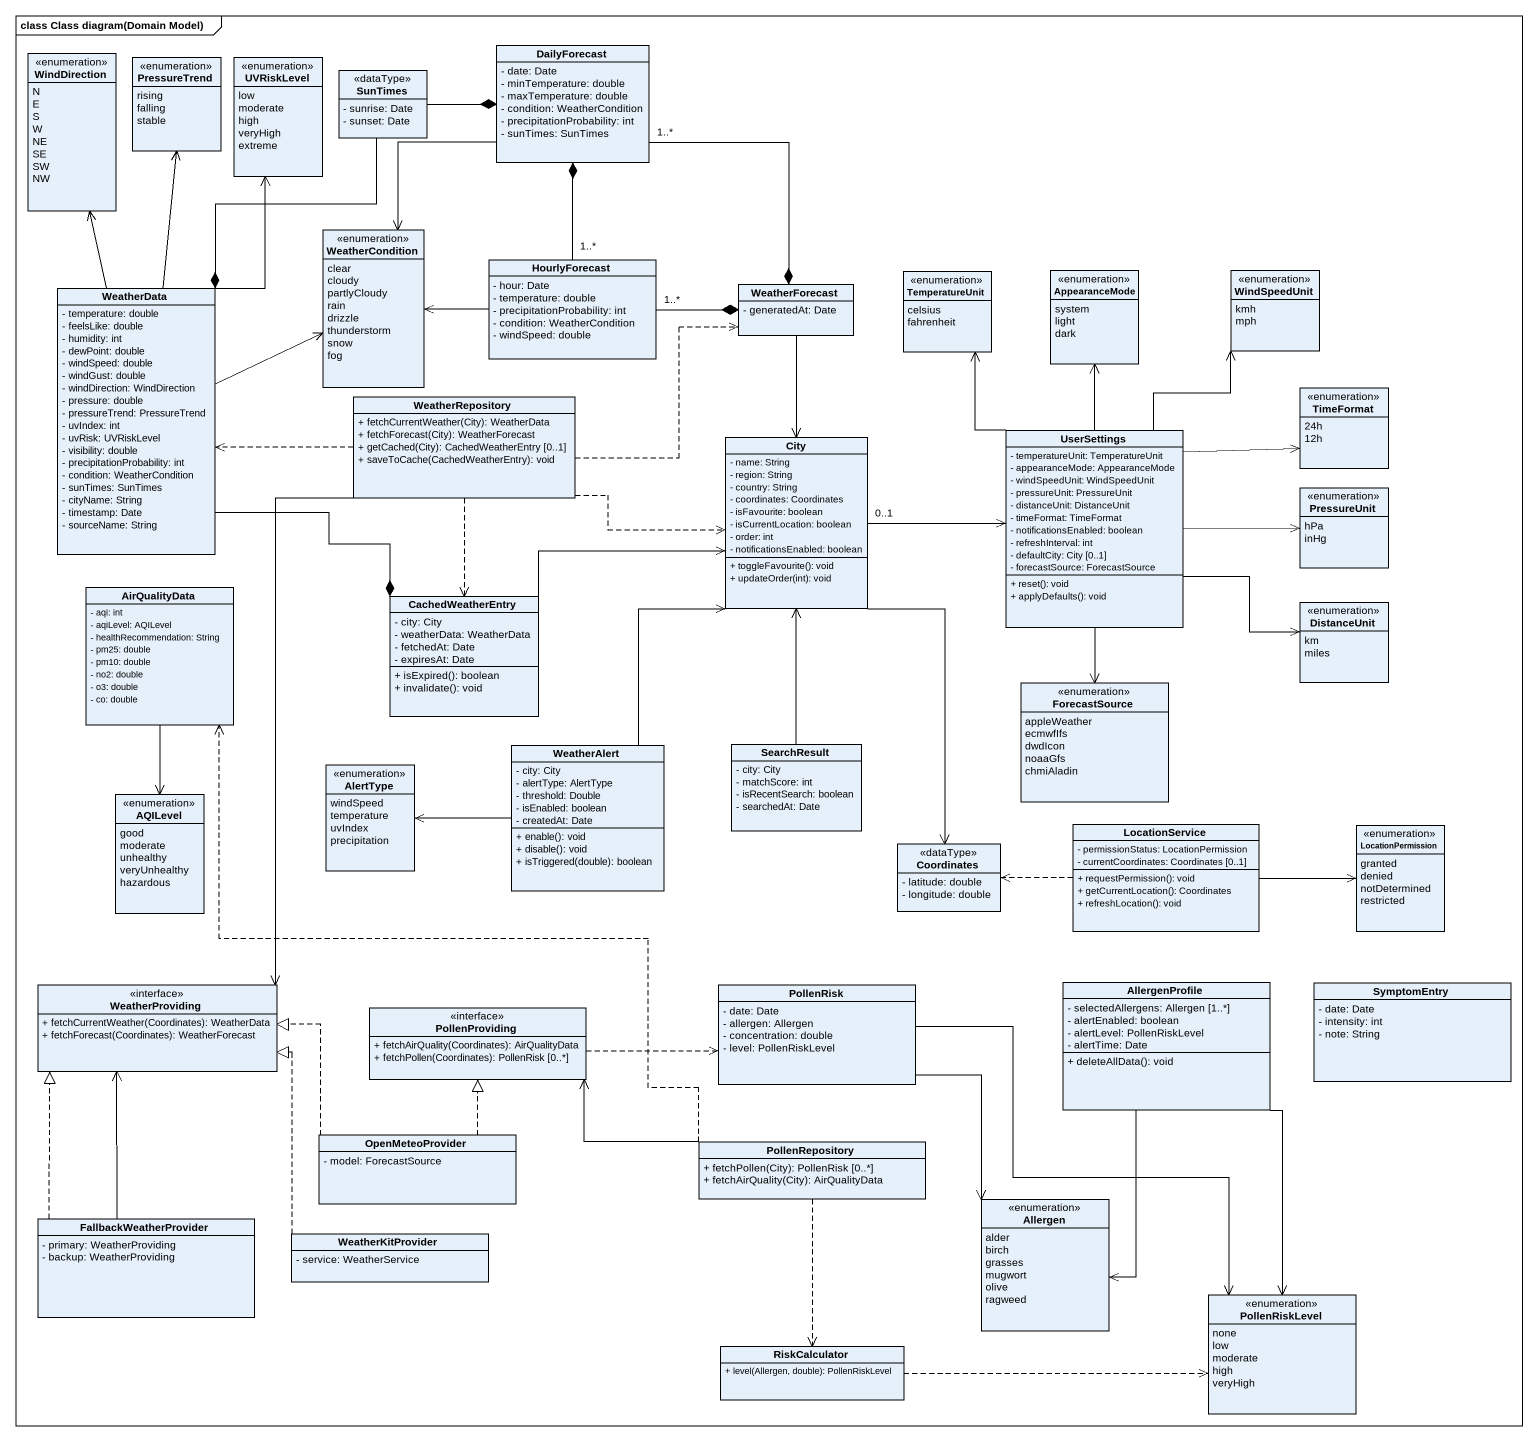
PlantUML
@startuml
mainframe class Class diagram(Domain Model)
hide circle
hide empty members
skinparam classAttributeIconSize 0
enum WindDirection {
  N
  E
  S
  W
  NE
  SE
  SW
  NW
}
enum PressureTrend {
  rising
  falling
  stable
}
enum UVRiskLevel {
  low
  moderate
  high
  veryHigh
  extreme
}
class DailyForecast {
  - date: Date
  - minTemperature: double
  - maxTemperature: double
  - condition: WeatherCondition
  - precipitationProbability: int
  - sunTimes: SunTimes
}
class SunTimes <<dataType>> {
  - sunrise: Date
  - sunset: Date
}
enum WeatherCondition {
  clear
  cloudy
  partlyCloudy
  rain
  drizzle
  thunderstorm
  snow
  fog
}
class HourlyForecast {
  - hour: Date
  - temperature: double
  - precipitationProbability: int
  - condition: WeatherCondition
  - windSpeed: double
}
enum TemperatureUnit {
  celsius
  fahrenheit
}
enum AppearanceMode {
  system
  light
  dark
}
enum WindSpeedUnit {
  kmh
  mph
}
class WeatherData {
  - temperature: double
  - feelsLike: double
  - humidity: int
  - dewPoint: double
  - windSpeed: double
  - windGust: double
  - windDirection: WindDirection
  - pressure: double
  - pressureTrend: PressureTrend
  - uvIndex: int
  - uvRisk: UVRiskLevel
  - visibility: double
  - precipitationProbability: int
  - condition: WeatherCondition
  - sunTimes: SunTimes
  - cityName: String
  - timestamp: Date
  - sourceName: String
}
class WeatherForecast {
  - generatedAt: Date
}
class WeatherRepository {
  + fetchCurrentWeather(City): WeatherData
  + fetchForecast(City): WeatherForecast
  + getCached(City): CachedWeatherEntry [0..1]
  + saveToCache(CachedWeatherEntry): void
}
enum TimeFormat {
  24h
  12h
}
class City {
  - name: String
  - region: String
  - country: String
  - coordinates: Coordinates
  - isFavourite: boolean
  - isCurrentLocation: boolean
  - order: int
  - notificationsEnabled: boolean
  + toggleFavourite(): void
  + updateOrder(int): void
}
class UserSettings {
  - temperatureUnit: TemperatureUnit
  - appearanceMode: AppearanceMode
  - windSpeedUnit: WindSpeedUnit
  - pressureUnit: PressureUnit
  - distanceUnit: DistanceUnit
  - timeFormat: TimeFormat
  - notificationsEnabled: boolean
  - refreshInterval: int
  - defaultCity: City [0..1]
  - forecastSource: ForecastSource
  + reset(): void
  + applyDefaults(): void
}
enum PressureUnit {
  hPa
  inHg
}
class AirQualityData {
  - aqi: int
  - aqiLevel: AQILevel
  - healthRecommendation: String
  - pm25: double
  - pm10: double
  - no2: double
  - o3: double
  - co: double
}
class CachedWeatherEntry {
  - city: City
  - weatherData: WeatherData
  - fetchedAt: Date
  - expiresAt: Date
  + isExpired(): boolean
  + invalidate(): void
}
enum DistanceUnit {
  km
  miles
}
enum ForecastSource {
  appleWeather
  ecmwfIfs
  dwdIcon
  noaaGfs
  chmiAladin
}
enum AlertType {
  windSpeed
  temperature
  uvIndex
  precipitation
}
class WeatherAlert {
  - city: City
  - alertType: AlertType
  - threshold: Double
  - isEnabled: boolean
  - createdAt: Date
  + enable(): void
  + disable(): void
  + isTriggered(double): boolean
}
class SearchResult {
  - city: City
  - matchScore: int
  - isRecentSearch: boolean
  - searchedAt: Date
}
enum AQILevel {
  good
  moderate
  unhealthy
  veryUnhealthy
  hazardous
}
class Coordinates <<dataType>> {
  - latitude: double
  - longitude: double
}
class LocationService {
  - permissionStatus: LocationPermission
  - currentCoordinates: Coordinates [0..1]
  + requestPermission(): void
  + getCurrentLocation(): Coordinates
  + refreshLocation(): void
}
enum LocationPermission {
  granted
  denied
  notDetermined
  restricted
}
interface WeatherProviding {
  + fetchCurrentWeather(Coordinates): WeatherData
  + fetchForecast(Coordinates): WeatherForecast
}
class PollenRisk {
  - date: Date
  - allergen: Allergen
  - concentration: double
  - level: PollenRiskLevel
}
class AllergenProfile {
  - selectedAllergens: Allergen [1..*]
  - alertEnabled: boolean
  - alertLevel: PollenRiskLevel
  - alertTime: Date
  + deleteAllData(): void
}
class SymptomEntry {
  - date: Date
  - intensity: int
  - note: String
}
interface PollenProviding {
  + fetchAirQuality(Coordinates): AirQualityData
  + fetchPollen(Coordinates): PollenRisk [0..*]
}
class OpenMeteoProvider {
  - model: ForecastSource
}
class PollenRepository {
  + fetchPollen(City): PollenRisk [0..*]
  + fetchAirQuality(City): AirQualityData
}
enum Allergen {
  alder
  birch
  grasses
  mugwort
  olive
  ragweed
}
class FallbackWeatherProvider {
  - primary: WeatherProviding
  - backup: WeatherProviding
}
class WeatherKitProvider {
  - service: WeatherService
}
enum PollenRiskLevel {
  none
  low
  moderate
  high
  veryHigh
}
class RiskCalculator {
  + level(Allergen, double): PollenRiskLevel
}
DailyForecast --> WeatherCondition
DailyForecast "1..*" --* WeatherForecast
SunTimes -right-* DailyForecast
SunTimes --* WeatherData
HourlyForecast "1..*" -up-* DailyForecast
HourlyForecast -left-> WeatherCondition
HourlyForecast "1..*" -right-* WeatherForecast
WeatherData -up-> WindDirection
WeatherData -up-> PressureTrend
WeatherData -up-> UVRiskLevel
WeatherData -right-> WeatherCondition
WeatherData --* CachedWeatherEntry
WeatherForecast --> City
WeatherRepository .left.> WeatherData
WeatherRepository .right.> WeatherForecast
WeatherRepository .right.> City
WeatherRepository ..> CachedWeatherEntry
WeatherRepository --> WeatherProviding
City "0..1" -right-> UserSettings
City --> Coordinates
UserSettings -up-> TemperatureUnit
UserSettings -up-> AppearanceMode
UserSettings -up-> WindSpeedUnit
UserSettings -right-> TimeFormat
UserSettings -right-> PressureUnit
UserSettings -right-> DistanceUnit
UserSettings --> ForecastSource
AirQualityData --> AQILevel
CachedWeatherEntry -right-> City
WeatherAlert -up-> City
WeatherAlert -left-> AlertType
SearchResult -up-> City
LocationService .left.> Coordinates
LocationService -right-> LocationPermission
PollenRisk --> Allergen
PollenRisk --> PollenRiskLevel
AllergenProfile --> Allergen
AllergenProfile --> PollenRiskLevel
PollenProviding .right.> PollenRisk
OpenMeteoProvider .left.|> WeatherProviding
OpenMeteoProvider .up.|> PollenProviding
PollenRepository .up.> AirQualityData
PollenRepository -left-> PollenProviding
PollenRepository ..> RiskCalculator
FallbackWeatherProvider .up.|> WeatherProviding
FallbackWeatherProvider -up-> WeatherProviding
WeatherKitProvider .up.|> WeatherProviding
RiskCalculator .right.> PollenRiskLevel
@enduml
